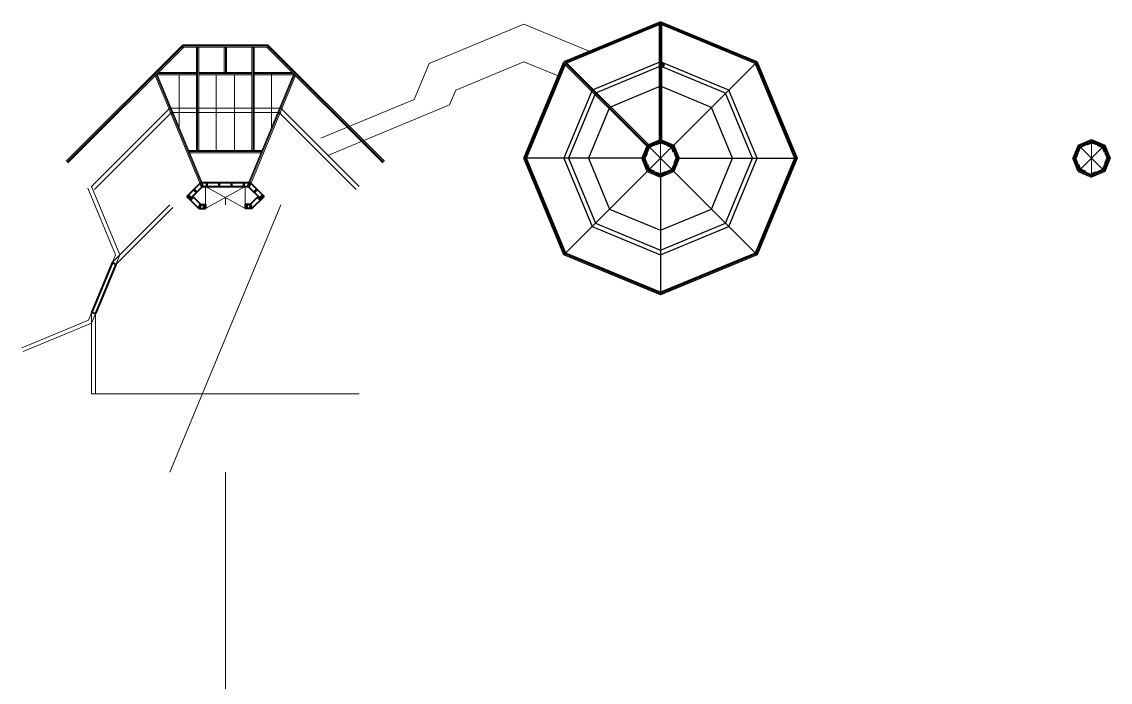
# Model space of a CAD drawing. Header units: inches. Extents: x 24257 to 25977, y 11552 to 14516.
# Drawn here: x 24563 to 25977, y 13034 to 13892 of the extents above; entities that cross this region are included whole.
import ezdxf

# ---------------------------------------------------------------- set-up
doc = ezdxf.new("R2010")
doc.units = ezdxf.units.IN
doc.header["$MEASUREMENT"] = 0
doc.linetypes.add('HIDDEN', pattern=[0.375, 0.25, -0.125])
doc.layers.get('0').update_dxf_attribs({"color": 8, "lineweight": 9})
for name, color, linetype, lineweight in [('BOTTOM PLATES', 7, 'Continuous', 20), ('ROOF BEAMS', 3, 'Continuous', 30), ('SKYLIGHT', 4, 'Continuous', 20), ('STEEL', 5, 'Continuous', 9), ('WALL FRAMING', 7, 'Continuous', 30)]:
    doc.layers.add(name, color=color, linetype=linetype, lineweight=lineweight)
doc.layers.add('DIMENSIONS', color=7, linetype='Continuous')

# ---------------------------------------------------------------- blocks, each defined once
blk = doc.blocks.new('HDU2-t')
for p, q in [((-8.6, 13.9), (-8.6, 16.7)), ((-8.5, 16.3), (-8.5, 16.3)), ((-8.5, 16.2), (-8.5, 16.3)), ((-8.5, 13.9), (-8.5, 16.2)), ((-8.5, 15.3), (-8.5, 15.5)), ((-8.4, 16.8), (-5.8, 16.8)), ((-8.4, 14.8), (-5.8, 14.8)), ((-6.1, 17.2), (-8.1, 17.2)), ((-6.1, 17.1), (-8.1, 17.1)), ((-7.6, 16), (-7.6, 15.8)), ((-6.6, 16), (-6.6, 15.8)), ((-5.8, 16.2), (-5.7, 16.2)), ((-5.7, 15.5), (-5.8, 15.5)), ((-5.7, 13.9), (-5.7, 16.8)), ((-5.7, 16.3), (-5.7, 16.2)), ((-5.7, 13.9), (-5.7, 16.2)), ((-5.7, 15.5), (-5.7, 15.3)), ((-8.6, 13.9), (-5.7, 13.9))]:
    blk.add_line(p, q)
at = {"linetype": 'HIDDEN'}
for p, q in [((-8.4, 16.2), (-8.5, 16.2)), ((-8.5, 15.5), (-8.4, 15.5)), ((-8.4, 16.6), (-5.8, 16.6)), ((-8.4, 15.5), (-8.4, 16.2)), ((-8.4, 15.1), (-5.8, 15.1)), ((-5.8, 15.5), (-5.8, 16.2))]:
    blk.add_line(p, q, dxfattribs=at)
at = {"lineweight": 9}
for points in [[(-8.5, 16.3), (-8.5, 16.4), (-8.5, 16.5), (-8.5, 16.6), (-8.5, 16.6), (-8.5, 16.7), (-8.5, 16.8), (-8.5, 16.8), (-8.4, 16.8), (-8.4, 16.8), (-8.4, 16.8)], [(-8.4, 14.8), (-8.4, 14.9), (-8.4, 14.9), (-8.5, 14.9), (-8.5, 14.9), (-8.5, 15), (-8.5, 15.1), (-8.5, 15.1), (-8.5, 15.2), (-8.5, 15.3), (-8.5, 15.3)], [(-5.8, 16.8), (-5.8, 16.8), (-5.8, 16.8), (-5.8, 16.8), (-5.8, 16.8), (-5.7, 16.7), (-5.7, 16.6), (-5.7, 16.6), (-5.7, 16.5), (-5.7, 16.4), (-5.7, 16.3)], [(-5.7, 15.3), (-5.7, 15.3), (-5.7, 15.2), (-5.7, 15.1), (-5.7, 15.1), (-5.7, 15), (-5.8, 14.9), (-5.8, 14.9), (-5.8, 14.9), (-5.8, 14.9), (-5.8, 14.8)]]:
    blk.add_lwpolyline(points, dxfattribs=at)
at = {"linetype": 'HIDDEN', "lineweight": 9}
for points in [[(-8.5, 16.4), (-8.5, 16.4), (-8.5, 16.5), (-8.5, 16.5), (-8.5, 16.5), (-8.5, 16.6), (-8.5, 16.6), (-8.4, 16.6), (-8.4, 16.6), (-8.4, 16.6)], [(-8.4, 15.1), (-8.4, 15.1), (-8.4, 15.1), (-8.5, 15.1), (-8.5, 15.1), (-8.5, 15.2), (-8.5, 15.2), (-8.5, 15.2), (-8.5, 15.3), (-8.5, 15.3)], [(-5.8, 16.6), (-5.8, 16.6), (-5.8, 16.6), (-5.8, 16.6), (-5.8, 16.6), (-5.7, 16.5), (-5.7, 16.5), (-5.7, 16.5), (-5.7, 16.4), (-5.7, 16.4)], [(-5.7, 15.3), (-5.7, 15.3), (-5.7, 15.2), (-5.7, 15.2), (-5.7, 15.2), (-5.8, 15.1), (-5.8, 15.1), (-5.8, 15.1), (-5.8, 15.1), (-5.8, 15.1)]]:
    blk.add_lwpolyline(points, dxfattribs=at)
blk.add_circle((-7.1, 15.9), 0.344)
for centre, radius, start, end in [((-8.1, 16.8), 0.45, 90, 180), ((-8.1, 16.8), 0.375, 90, 180), ((-7.1, 16), 0.5, 0, 180), ((-7.1, 15.8), 0.5, 180, 0), ((-6.1, 16.8), 0.45, 0, 90), ((-6.1, 16.8), 0.375, 0, 90)]:
    blk.add_arc(centre, radius, start, end)
at = {"linetype": 'HIDDEN'}
for centre, start, end in [((-8.4, 16.2), 360, 90), ((-8.4, 15.5), 270, 360), ((-5.8, 16.2), 90, 180), ((-5.8, 15.5), 180, 270)]:
    blk.add_arc(centre, 0.0156, start, end, dxfattribs=at)
at = {"extrusion": (0, 0, -1)}
for major_axis in [(0, -0.344), (0, -0.258)]:
    blk.add_ellipse((-7.9, 14.4), major_axis=major_axis, ratio=0.818182, dxfattribs=at)
for major_axis in [(0, -0.344), (0, -0.258)]:
    blk.add_ellipse((-6.3, 14.4), major_axis=major_axis, ratio=0.818182)

msp = doc.modelspace()

# ---------------------------------------------------------------- linework, layer by layer
at = {"layer": 'BOTTOM PLATES', "color": 7, "lineweight": 40}
for p, q in [((24795.67669, 13683.23051), (24777.52476, 13665.13219)), ((24797.9501, 13677.73051), (24781.41385, 13661.2431)), ((24795.67193, 13683.23051), (24859.78666, 13683.23051)), ((24797.9501, 13677.73051), (24857.52694, 13677.73051)), ((24857.52694, 13677.73051), (24874.06319, 13661.2431)), ((24859.80035, 13683.23051), (24877.95228, 13665.13219)), ((24793.42644, 13649.23051), (24777.52476, 13665.13219)), ((24782.47608, 13662.30219), (24778.58542, 13666.19285)), ((24783.53674, 13663.36285), (24779.64608, 13667.25351)), ((24786.3606, 13664.05704), (24782.47294, 13660.18087)), ((24795.70462, 13654.73051), (24785.29931, 13665.11708)), ((24859.77242, 13654.73051), (24870.17773, 13665.11708)), ((24862.0506, 13649.23051), (24877.95228, 13665.13219)), ((24869.11645, 13664.05704), (24873.0041, 13660.18087)), ((24871.9403, 13663.36285), (24875.83096, 13667.25351)), ((24873.00096, 13662.30219), (24876.89162, 13666.19285)), ((24793.42644, 13649.23051), (24801.9793, 13649.23051)), ((24795.70462, 13654.73051), (24801.9793, 13654.73051)), ((24859.77242, 13654.73051), (24853.49774, 13654.73051)), ((24862.0506, 13649.23051), (24853.49774, 13649.23051))]:
    msp.add_line(p, q, dxfattribs=at)
at = {"layer": 'BOTTOM PLATES', "lineweight": 9}
for p, q in [((24786.05116, 13673.65181), (24789.93449, 13669.75697)), ((24786.05116, 13673.65181), (24790.99672, 13670.81606)), ((24787.11339, 13674.7109), (24790.99672, 13670.81606)), ((24787.11339, 13674.7109), (24789.93449, 13669.75697)), ((24794.5273, 13682.08451), (24797.9501, 13677.73051)), ((24796.80071, 13676.58451), (24795.67332, 13683.22715)), ((24795.67332, 13683.22715), (24799.57319, 13677.73051)), ((24797.9501, 13677.73051), (24797.29978, 13683.23051)), ((24798.4793, 13677.73051), (24801.9793, 13677.73051)), ((24802.9793, 13683.23051), (24804.4793, 13677.73051)), ((24804.4793, 13683.23051), (24802.9793, 13677.73051)), ((24802.9793, 13677.73051), (24802.9793, 13683.23051)), ((24804.4793, 13677.73051), (24804.4793, 13683.23051)), ((24818.9793, 13683.23051), (24820.4793, 13677.73051)), ((24820.4793, 13683.23051), (24818.9793, 13677.73051)), ((24818.9793, 13677.73051), (24818.9793, 13683.23051)), ((24820.4793, 13677.73051), (24820.4793, 13683.23051)), ((24834.9793, 13683.23051), (24836.4793, 13677.73051)), ((24836.4793, 13683.23051), (24834.9793, 13677.73051)), ((24834.9793, 13677.73051), (24834.9793, 13683.23051)), ((24836.4793, 13677.73051), (24836.4793, 13683.23051)), ((24850.9793, 13683.23051), (24852.4793, 13677.73051)), ((24852.4793, 13683.23051), (24850.9793, 13677.73051)), ((24850.9793, 13677.73051), (24850.9793, 13683.23051)), ((24852.4793, 13677.73051), (24852.4793, 13683.23051)), ((24859.78666, 13683.23051), (24855.90385, 13677.73051)), ((24857.52694, 13677.73051), (24858.17726, 13683.23051)), ((24860.94974, 13682.08451), (24857.52694, 13677.73051)), ((24858.67633, 13676.58451), (24859.78666, 13683.23051)), ((24868.3452, 13674.7109), (24864.46187, 13670.81606)), ((24869.40743, 13673.65181), (24864.46187, 13670.81606)), ((24868.3452, 13674.7109), (24865.5241, 13669.75697)), ((24869.40743, 13673.65181), (24865.5241, 13669.75697)), ((24782.47608, 13662.30219), (24777.52476, 13665.13219)), ((24781.41385, 13661.2431), (24778.58699, 13666.19128)), ((24778.58699, 13666.19128), (24783.53674, 13663.36285)), ((24779.64922, 13667.25038), (24782.47608, 13662.30219)), ((24786.3606, 13664.05704), (24781.41385, 13661.2431)), ((24785.29931, 13665.11708), (24782.47451, 13660.18244)), ((24869.11645, 13664.05704), (24874.06319, 13661.2431)), ((24870.17773, 13665.11708), (24873.00253, 13660.18244)), ((24876.89005, 13666.19128), (24871.9403, 13663.36285)), ((24875.82782, 13667.25038), (24873.00096, 13662.30219)), ((24873.00096, 13662.30219), (24877.95228, 13665.13219)), ((24874.06319, 13661.2431), (24876.89005, 13666.19128)), ((24794.55596, 13655.8771), (24792.27839, 13650.37856)), ((24792.27839, 13650.37856), (24795.70462, 13654.73051)), ((24794.55596, 13655.8771), (24793.42644, 13649.23051)), ((24795.70462, 13654.73051), (24793.42644, 13649.23051)), ((24793.42644, 13649.23051), (24797.3282, 13654.73051)), ((24797.3282, 13654.73051), (24795.05003, 13649.23051)), ((24795.70462, 13654.73051), (24795.05003, 13649.23051)), ((24858.14884, 13654.73051), (24860.42701, 13649.23051)), ((24862.0506, 13649.23051), (24858.14884, 13654.73051)), ((24859.77242, 13654.73051), (24862.0506, 13649.23051)), ((24863.19865, 13650.37856), (24859.77242, 13654.73051)), ((24859.77242, 13654.73051), (24860.42701, 13649.23051)), ((24860.92108, 13655.8771), (24863.19865, 13650.37856)), ((24860.92108, 13655.8771), (24862.0506, 13649.23051))]:
    msp.add_line(p, q, dxfattribs=at)
at = {"layer": 'BOTTOM PLATES', "color": 7}
for p, q in [((24794.5273, 13682.08451), (24796.80071, 13676.58451)), ((24795.67669, 13683.23051), (24797.9501, 13677.73051)), ((24797.29978, 13683.23051), (24799.57319, 13677.73051)), ((24858.17726, 13683.23051), (24855.90385, 13677.73051)), ((24859.78666, 13683.23051), (24857.52694, 13677.73051)), ((24860.94974, 13682.08451), (24858.67633, 13676.58451)), ((24801.9793, 13654.73051), (24798.4793, 13654.73051))]:
    msp.add_line(p, q, dxfattribs=at)
at = {"layer": 'BOTTOM PLATES', "color": 6}
for p, q in [((24801.9793, 13677.73051), (24853.49774, 13649.23051)), ((24853.4793, 13677.73051), (24801.9793, 13649.23051))]:
    msp.add_line(p, q, dxfattribs=at)
at = {"layer": 'BOTTOM PLATES', "color": 6, "lineweight": 9}
for p, q in [((24801.9793, 13649.23051), (24801.9793, 13677.73051)), ((24853.49774, 13649.23051), (24853.49774, 13677.73051))]:
    msp.add_line(p, q, dxfattribs=at)
at = {"layer": 'BOTTOM PLATES'}
for p, q in [((24798.9793, 13654.73051), (24798.9793, 13649.23051)), ((24800.4793, 13654.73051), (24800.4793, 13649.23051)), ((24854.9793, 13654.73051), (24854.9793, 13649.23051)), ((24856.4793, 13654.73051), (24856.4793, 13649.23051))]:
    msp.add_line(p, q, dxfattribs=at)
at = {"layer": 'BOTTOM PLATES', "lineweight": 40}
for p, q in [((24801.9793, 13654.73051), (24801.9793, 13649.23051)), ((24853.49774, 13654.73051), (24853.49774, 13649.23051))]:
    msp.add_line(p, q, dxfattribs=at)
at = {"layer": 'DIMENSIONS', "lineweight": 9}
for p, q in [((25391.56002, 13839.38351), (25394.56002, 13839.38351)), ((24755.7293, 13306.58376), (24899.7293, 13654.23051)), ((24653.90592, 13408.40714), (25001.55267, 13408.40714))]:
    msp.add_line(p, q, dxfattribs=at)
at = {"layer": 'DIMENSIONS', "color": 7, "lineweight": 9}
for p, q in [((24649.17104, 13675.87593), (24685.09627, 13589.14475)), ((24653.90592, 13677.83718), (24690.64353, 13589.14475)), ((24685.09627, 13589.14475), (24681.17376, 13579.67498)), ((24690.64353, 13589.14475), (24685.51853, 13576.7719)), ((24563.25223, 13468.44958), (24649.98341, 13504.37482)), ((24653.90592, 13513.84458), (24649.98341, 13504.37482)), ((24659.03092, 13512.82515), (24653.90592, 13500.45231)), ((24565.21348, 13463.7147), (24653.90592, 13500.45231))]:
    msp.add_line(p, q, dxfattribs=at)
at = {"layer": 'DIMENSIONS', "color": 7, "lineweight": 40}
for p, q in [((24681.17376, 13579.67498), (24653.90592, 13513.84458)), ((24685.51853, 13576.7719), (24659.03092, 13512.82515)), ((24685.51853, 13576.7719), (24681.17376, 13579.67498)), ((24659.03092, 13512.82515), (24653.90592, 13513.84458))]:
    msp.add_line(p, q, dxfattribs=at)
at = {"layer": 'DIMENSIONS', "color": 3, "lineweight": 9}
for p, q in [((24653.90592, 13513.84458), (24653.90592, 13408.40714)), ((24659.03092, 13512.82515), (24659.03092, 13408.40714))]:
    msp.add_line(p, q, dxfattribs=at)
at = {"layer": 'ROOF BEAMS'}
for p, q in [((25378.23104, 13729.40377), (25393.06002, 13735.54614)), ((25393.06002, 13735.54614), (25407.88901, 13729.40377)), ((25938.04819, 13729.40377), (25952.87718, 13735.54614)), ((25952.87718, 13735.54614), (25967.70616, 13729.40377)), ((25378.23104, 13729.40377), (25372.08867, 13714.57479)), ((25407.88901, 13729.40377), (25414.03137, 13714.57479)), ((25938.04819, 13729.40377), (25931.90583, 13714.57479)), ((25967.70616, 13729.40377), (25973.84853, 13714.57479)), ((25378.23104, 13699.74581), (25372.08867, 13714.57479)), ((25414.03137, 13714.57479), (25407.88901, 13699.74581)), ((25938.04819, 13699.74581), (25931.90583, 13714.57479)), ((25973.84853, 13714.57479), (25967.70616, 13699.74581)), ((25378.23104, 13699.74581), (25393.06002, 13693.60344)), ((25407.88901, 13699.74581), (25393.06002, 13693.60344)), ((25938.04819, 13699.74581), (25952.87718, 13693.60344)), ((25967.70616, 13699.74581), (25952.87718, 13693.60344))]:
    msp.add_line(p, q, dxfattribs=at)
at = {"layer": 'ROOF BEAMS', "color": 3, "lineweight": 9}
for p, q in [((24681.17376, 13579.67498), (24755.7293, 13654.23051)), ((24685.51853, 13576.7719), (24759.35322, 13650.60659))]:
    msp.add_line(p, q, dxfattribs=at)
at = {"layer": 'SKYLIGHT'}
for p, q in [((25376.98732, 13730.64749), (25409.13273, 13698.50209)), ((25409.13273, 13730.64749), (25376.98732, 13698.50209)), ((25393.06002, 13737.30503), (25393.06002, 13691.84455)), ((25936.80447, 13730.64749), (25968.94988, 13698.50209)), ((25968.94988, 13730.64749), (25936.80447, 13698.50209)), ((25952.87718, 13737.30503), (25952.87718, 13691.84455))]:
    msp.add_line(p, q, dxfattribs=at)
at = {"layer": 'STEEL', "lineweight": 40}
for p, q in [((25385.07707, 13731.98949), (25378.40782, 13729.227)), ((25386.39077, 13732.53364), (25393.06002, 13735.29614)), ((25399.72928, 13732.53364), (25393.06002, 13735.29614)), ((25401.04297, 13731.98949), (25407.71223, 13729.227)), ((25944.89423, 13731.98949), (25938.22497, 13729.227)), ((25946.20792, 13732.53364), (25952.87718, 13735.29614)), ((25959.54643, 13732.53364), (25952.87718, 13735.29614)), ((25960.86013, 13731.98949), (25967.52938, 13729.227)), ((25375.10117, 13721.24405), (25372.33867, 13714.57479)), ((25375.64532, 13722.55774), (25378.40782, 13729.227)), ((25410.47472, 13722.55774), (25407.71223, 13729.227)), ((25411.01888, 13721.24405), (25413.78137, 13714.57479)), ((25934.91832, 13721.24405), (25932.15583, 13714.57479)), ((25935.46247, 13722.55774), (25938.22497, 13729.227)), ((25970.29188, 13722.55774), (25967.52938, 13729.227)), ((25970.83603, 13721.24405), (25973.59853, 13714.57479)), ((25375.10117, 13707.90553), (25372.33867, 13714.57479)), ((25375.64532, 13706.59184), (25378.40782, 13699.92258)), ((25410.57093, 13706.60295), (25407.83659, 13699.9221)), ((25411.01888, 13707.90553), (25413.78137, 13714.57479)), ((25934.91832, 13707.90553), (25932.15583, 13714.57479)), ((25935.46247, 13706.59184), (25938.22497, 13699.92258)), ((25970.38808, 13706.60295), (25967.65375, 13699.9221)), ((25970.83603, 13707.90553), (25973.59853, 13714.57479)), ((25385.07707, 13697.16009), (25378.40782, 13699.92258)), ((25386.39077, 13696.61594), (25393.06002, 13693.85344)), ((25399.72928, 13696.61594), (25393.06002, 13693.85344)), ((25401.17905, 13697.1315), (25407.83659, 13699.9221)), ((25944.89423, 13697.16009), (25938.22497, 13699.92258)), ((25959.54643, 13696.61594), (25952.87718, 13693.85344)), ((25960.9962, 13697.1315), (25967.65375, 13699.9221))]:
    msp.add_line(p, q, dxfattribs=at)
at = {"layer": 'WALL FRAMING', "lineweight": 9}
for p, q in [((25215.67515, 13888.71248), (25092.54121, 13837.70873)), ((25300.4479, 13853.59846), (25215.67515, 13888.71248)), ((25092.54121, 13837.70873), (25073.12187, 13790.82631)), ((25215.67515, 13840.00483), (25126.98272, 13803.26722)), ((25260.02137, 13821.63603), (25215.67515, 13840.00483)), ((25126.98272, 13803.26722), (25118.9285, 13783.82263)), ((25073.12187, 13790.82631), (24951.80383, 13740.57473)), ((25118.9285, 13783.82263), (24960.98823, 13718.40162)), ((25391.56002, 13738.30729), (25394.56002, 13738.30729))]:
    msp.add_line(p, q, dxfattribs=at)
at = {"layer": 'WALL FRAMING'}
for p, q in [((25393.06002, 13891.95966), (25267.62998, 13840.00483)), ((25393.06002, 13890.33607), (25268.77803, 13838.85678)), ((25393.06002, 13888.71248), (25269.92608, 13837.70873)), ((25391.56002, 13738.30729), (25391.56002, 13888.09116)), ((25393.06002, 13738.92861), (25393.06002, 13891.95966)), ((25518.49007, 13840.00483), (25393.06002, 13891.95966)), ((25517.34202, 13838.85678), (25393.06002, 13890.33607)), ((25516.19397, 13837.70873), (25393.06002, 13888.71248)), ((25394.56002, 13738.30729), (25394.56002, 13888.09116)), ((25215.67515, 13714.57479), (25267.62998, 13840.00483)), ((25217.29874, 13714.57479), (25268.77803, 13838.85678)), ((25218.92233, 13714.57479), (25269.92608, 13837.70873)), ((25375.21795, 13730.29554), (25269.30476, 13836.20873)), ((25375.83927, 13731.79554), (25269.92608, 13837.70873)), ((25377.33927, 13732.41686), (25271.42608, 13838.33005)), ((25393.06002, 13840.00483), (25304.36759, 13803.26722)), ((25393.06002, 13834.05168), (25308.57711, 13799.05771)), ((25481.75246, 13803.26722), (25393.06002, 13840.00483)), ((25477.54294, 13799.05771), (25393.06002, 13834.05168)), ((25410.28078, 13731.79554), (25518.49007, 13840.00483)), ((25516.19397, 13837.70873), (25567.19772, 13714.57479)), ((25517.34202, 13838.85678), (25568.8213, 13714.57479)), ((25518.49007, 13840.00483), (25570.44489, 13714.57479)), ((25304.36759, 13803.26722), (25267.62998, 13714.57479)), ((25393.06002, 13808.07426), (25326.94591, 13780.6889)), ((25459.17413, 13780.6889), (25393.06002, 13808.07426)), ((25518.49007, 13714.57479), (25481.75246, 13803.26722)), ((25308.57711, 13799.05771), (25273.58313, 13714.57479)), ((25512.53691, 13714.57479), (25477.54294, 13799.05771)), ((25326.94591, 13780.6889), (25299.56055, 13714.57479)), ((25486.5595, 13714.57479), (25459.17413, 13780.6889)), ((25375.83927, 13731.79554), (25368.7062, 13714.57479)), ((25376.98732, 13730.64749), (25370.32979, 13714.57479)), ((25375.83927, 13731.79554), (25393.06002, 13738.92861)), ((25376.98732, 13730.64749), (25393.06002, 13737.30503)), ((25393.06002, 13738.92861), (25410.28078, 13731.79554)), ((25393.06002, 13737.30503), (25409.13273, 13730.64749)), ((25409.13273, 13730.64749), (25415.79026, 13714.57479)), ((25410.28078, 13731.79554), (25417.41385, 13714.57479)), ((25935.65642, 13731.79554), (25928.52335, 13714.57479)), ((25936.80447, 13730.64749), (25930.14694, 13714.57479)), ((25935.65642, 13731.79554), (25952.87718, 13738.92861)), ((25936.80447, 13730.64749), (25952.87718, 13737.30503)), ((25952.87718, 13738.92861), (25970.09793, 13731.79554)), ((25952.87718, 13737.30503), (25968.94988, 13730.64749)), ((25968.94988, 13730.64749), (25975.60741, 13714.57479)), ((25970.09793, 13731.79554), (25977.231, 13714.57479)), ((25368.7062, 13714.57479), (25215.67515, 13714.57479)), ((25267.62998, 13589.14475), (25215.67515, 13714.57479)), ((25268.77803, 13590.2928), (25217.29874, 13714.57479)), ((25269.92608, 13591.44085), (25218.92233, 13714.57479)), ((25267.62998, 13714.57479), (25304.36759, 13625.88235)), ((25273.58313, 13714.57479), (25308.57711, 13630.09187)), ((25299.56055, 13714.57479), (25326.94591, 13648.46068)), ((25375.83927, 13697.35404), (25368.7062, 13714.57479)), ((25376.98732, 13698.50209), (25370.32979, 13714.57479)), ((25415.79026, 13714.57479), (25409.13273, 13698.50209)), ((25417.41385, 13714.57479), (25410.28078, 13697.35404)), ((25417.41385, 13714.57479), (25570.44489, 13714.57479)), ((25459.17413, 13648.46068), (25486.5595, 13714.57479)), ((25477.54294, 13630.09187), (25512.53691, 13714.57479)), ((25481.75246, 13625.88235), (25518.49007, 13714.57479)), ((25567.19772, 13714.57479), (25516.19397, 13591.44085)), ((25568.8213, 13714.57479), (25517.34202, 13590.2928)), ((25570.44489, 13714.57479), (25518.49007, 13589.14475)), ((25935.65642, 13697.35404), (25928.52335, 13714.57479)), ((25936.80447, 13698.50209), (25930.14694, 13714.57479)), ((25975.60741, 13714.57479), (25968.94988, 13698.50209)), ((25977.231, 13714.57479), (25970.09793, 13697.35404)), ((25375.83927, 13697.35404), (25267.62998, 13589.14475)), ((25375.83927, 13697.35404), (25393.06002, 13690.22097)), ((25376.98732, 13698.50209), (25393.06002, 13691.84455)), ((25409.13273, 13698.50209), (25393.06002, 13691.84455)), ((25410.28078, 13697.35404), (25393.06002, 13690.22097)), ((25393.06002, 13690.22097), (25393.06002, 13537.18992)), ((25410.28078, 13697.35404), (25518.49007, 13589.14475)), ((25935.65642, 13697.35404), (25952.87718, 13690.22097)), ((25936.80447, 13698.50209), (25952.87718, 13691.84455)), ((25968.94988, 13698.50209), (25952.87718, 13691.84455)), ((25970.09793, 13697.35404), (25952.87718, 13690.22097)), ((25326.94591, 13648.46068), (25393.06002, 13621.07531)), ((25393.06002, 13621.07531), (25459.17413, 13648.46068)), ((25304.36759, 13625.88235), (25393.06002, 13589.14475)), ((25308.57711, 13630.09187), (25393.06002, 13595.0979)), ((25393.06002, 13595.0979), (25477.54294, 13630.09187)), ((25393.06002, 13589.14475), (25481.75246, 13625.88235)), ((25393.06002, 13537.18992), (25267.62998, 13589.14475)), ((25393.06002, 13538.81351), (25268.77803, 13590.2928)), ((25393.06002, 13540.4371), (25269.92608, 13591.44085)), ((25516.19397, 13591.44085), (25393.06002, 13540.4371)), ((25517.34202, 13590.2928), (25393.06002, 13538.81351)), ((25518.49007, 13589.14475), (25393.06002, 13537.18992))]:
    msp.add_line(p, q, dxfattribs=at)
at = {"layer": 'WALL FRAMING', "color": 7, "lineweight": 9}
for p, q in [((24772.46837, 13862.16056), (24621.02545, 13710.71765)), ((24773.08969, 13860.66056), (24622.08611, 13709.65699)), ((24773.71101, 13859.16056), (24623.14677, 13708.59633)), ((24770.96837, 13860.66056), (24884.49023, 13860.66056)), ((24771.58969, 13859.16056), (24883.86891, 13859.16056)), ((24772.46837, 13862.16056), (24882.99023, 13862.16056)), ((24790.22703, 13859.16056), (24790.22703, 13724.73051)), ((24791.72703, 13859.16056), (24791.72703, 13724.73051)), ((24793.22703, 13859.16056), (24793.22703, 13724.73051)), ((24826.2293, 13859.16056), (24826.2293, 13826.16056)), ((24827.7293, 13859.16056), (24827.7293, 13826.16056)), ((24829.2293, 13859.16056), (24829.2293, 13826.16056)), ((24862.22703, 13859.16056), (24862.22703, 13724.73051)), ((24863.72703, 13859.16056), (24863.72703, 13724.73051)), ((24865.22703, 13859.16056), (24865.22703, 13724.73051)), ((24881.74759, 13859.16056), (25032.31182, 13708.59633)), ((24882.36891, 13860.66056), (25033.37248, 13709.65699)), ((24882.99023, 13862.16056), (25034.43314, 13710.71765)), ((24796.56428, 13677.15649), (24736.56296, 13822.01251)), ((24797.9501, 13677.73051), (24737.71101, 13823.16056)), ((24799.33592, 13678.30454), (24738.85906, 13824.30861)), ((24739.21101, 13824.66056), (24790.22703, 13824.66056)), ((24739.33459, 13823.16056), (24790.22703, 13823.16056)), ((24740.71101, 13826.16056), (24790.22703, 13826.16056)), ((24767.72703, 13823.16056), (24767.72703, 13754.61516)), ((24793.22703, 13826.16056), (24862.22703, 13826.16056)), ((24793.22703, 13824.66056), (24862.22703, 13824.66056)), ((24793.22703, 13823.16056), (24862.22703, 13823.16056)), ((24815.72703, 13823.16056), (24815.72703, 13724.73051)), ((24839.72703, 13823.16056), (24839.72703, 13724.73051)), ((24856.14104, 13678.30435), (24916.5962, 13824.31194)), ((24857.52694, 13677.73051), (24917.74431, 13823.16383)), ((24858.91284, 13677.15667), (24918.89243, 13822.01571)), ((24865.22703, 13826.16056), (24914.74759, 13826.16056)), ((24865.22703, 13824.66056), (24916.24759, 13824.66056)), ((24865.22703, 13823.16056), (24916.11946, 13823.16056)), ((24887.72703, 13826.16056), (24887.72703, 13754.58889)), ((24755.7293, 13779.66056), (24653.90592, 13677.83718)), ((24759.61838, 13775.77147), (24657.79501, 13673.94809)), ((24755.7293, 13779.66056), (24899.7293, 13779.66056)), ((24755.7293, 13774.16056), (24899.7293, 13774.16056)), ((24895.84021, 13775.77147), (24997.66359, 13673.94809)), ((24899.7293, 13779.66056), (25001.55267, 13677.83718)), ((24780.10565, 13724.73051), (24875.36402, 13724.73051)), ((24780.72697, 13723.23051), (24874.74294, 13723.23051)), ((24781.34829, 13721.73051), (24874.12186, 13721.73051)), ((24827.7293, 13663.48051), (24827.7293, 13654.23051)), ((24798.9793, 13654.73051), (24800.4793, 13649.23051)), ((24800.4793, 13654.73051), (24798.9793, 13649.23051)), ((24800.4793, 13654.73051), (24801.9793, 13649.23051)), ((24801.9793, 13654.73051), (24800.4793, 13649.23051)), ((24853.49774, 13654.73051), (24854.9793, 13649.23051)), ((24854.9793, 13654.73051), (24853.49774, 13649.23051)), ((24854.9793, 13654.73051), (24856.4793, 13649.23051)), ((24856.4793, 13654.73051), (24854.9793, 13649.23051)), ((24827.7293, 13306.58376), (24827.7293, 12060.9317))]:
    msp.add_line(p, q, dxfattribs=at)

# ---------------------------------------------------------------- block references
at = {"layer": 'STEEL', "lineweight": 9, "rotation": 90}
msp.add_blockref('HDU2-t', (25411.78446, 13842.95848), dxfattribs=at)

doc.saveas('drawing.dxf')
